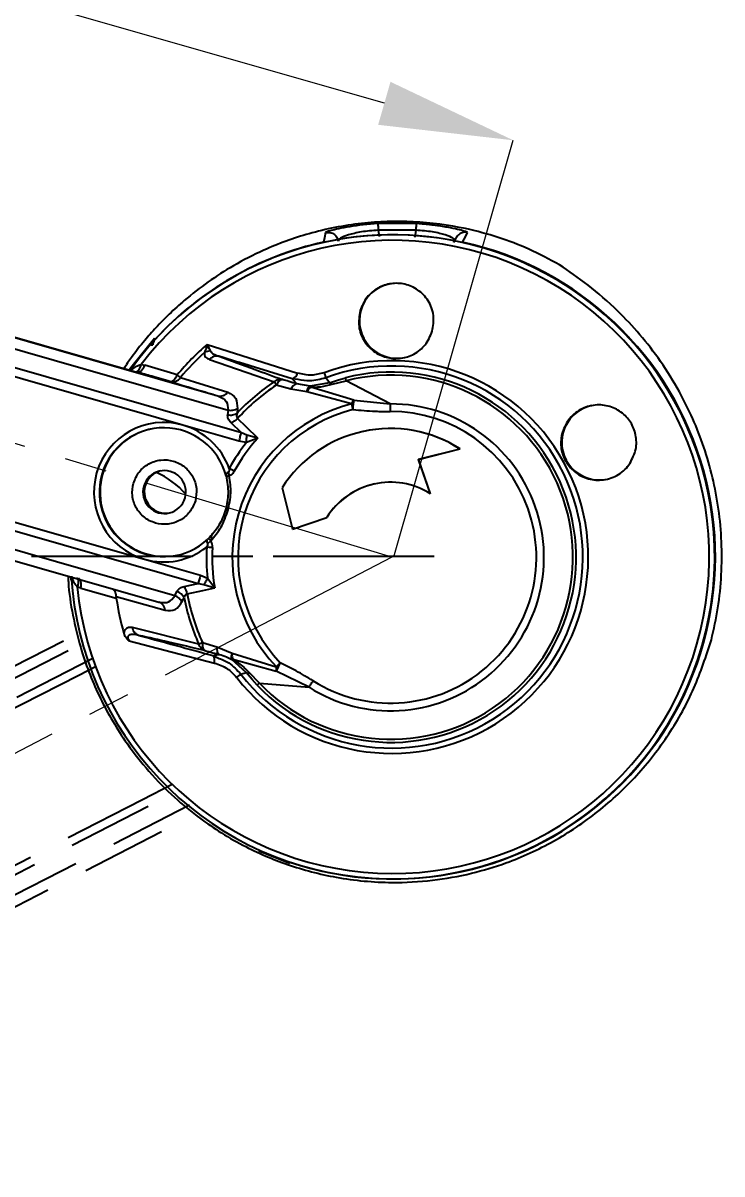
# Model space of a CAD drawing. Header units: millimetres. Extents: x 2320 to 4000, y 933 to 2121.
# Drawn here: x 3781.2 to 3833.2, y 1293.2 to 1379 of the extents above; entities that cross this region are included whole.
import ezdxf

# ---------------------------------------------------------------- set-up
doc = ezdxf.new("R2010")
doc.units = ezdxf.units.MM
for name, pattern in [('AM_ISO08W050', [18, 12, -1.5, 3, -1.5]), ('CENTER2', [28.575, 19.05, -3.175, 3.175, -3.175]), ('HIDDEN', [9.525, 6.35, -3.175])]:
    doc.linetypes.add(name, pattern=pattern)
for name, color, linetype, lineweight in [('AM_5', 3, 'Continuous', 25), ('AM_7', 4, 'AM_ISO08W050', 25), ('单点划线', 1, 'CENTER2', 13), ('标注', 3, 'Continuous', 13)]:
    doc.layers.add(name, color=color, linetype=linetype, lineweight=lineweight)
doc.styles.add('SLDTEXTSTYLE1', font='txt.shx', dxfattribs={"width": 0.7, "bigfont": 'gbcbig.shx'})
doc.dimstyles.new('SLDDIMSTYLE12$0', dxfattribs={"dimtxt": 12, "dimasz": 10, "dimexe": 0, "dimexo": 0.0625, "dimgap": 0.875, "dimtad": 1, "dimdec": 1, "dimlfac": 1.8, "dimrnd": 1e-09, "dimzin": 12, "dimdsep": 46, "dimtxsty": 'SLDTEXTSTYLE1', "dimcen": 0.09, "dimdle": 8.16, "dimclrd": 3, "dimclre": 3, "dimadec": 0, "dimazin": 3, "dimtfac": 1, "dimtdec": 1, "dimtofl": 0, "dimtmove": 0, "dimatfit": 3, "dimfxl": 0, "dimfrac": 2, "dimtolj": 1, "dimlwd": 5, "dimlwe": 5, "dimarcsym": 0})
doc.dimstyles.new('SLDDIMSTYLE12$2', dxfattribs={"dimtxt": 12, "dimasz": 10, "dimexe": 0, "dimexo": 0.0625, "dimgap": 0.875, "dimtad": 1, "dimdec": 1, "dimlfac": 1.8, "dimrnd": 1e-09, "dimzin": 12, "dimdsep": 46, "dimtxsty": 'SLDTEXTSTYLE1', "dimcen": 0.09, "dimdle": 8.16, "dimclrd": 3, "dimclre": 3, "dimadec": 0, "dimazin": 3, "dimtfac": 1, "dimtdec": 1, "dimtofl": 0, "dimtmove": 0, "dimatfit": 3, "dimfxl": 0, "dimfrac": 2, "dimtolj": 1, "dimlwd": 5, "dimlwe": 5, "dimarcsym": 0})

# ---------------------------------------------------------------- blocks, each defined once
blk = doc.blocks.new('*D75')
at = {"layer": 'Defpoints', "color": 0, "transparency": 16777216}
for p in [(3565.228, 1412.476), (3566.364, 1347.616), (3808.643, 1339.163), (3808.643, 1339.163), (3583.352, 1221.743)]:
    blk.add_point(p, dxfattribs=at)
at = {"layer": '标注', "color": 3, "linetype": 'Continuous', "lineweight": 5, "transparency": 16777216}
blk.add_arc((3808.643, 1339.163), 242.426, 165.60197, 205.16456, dxfattribs=at)
at = {"layer": '标注', "color": 3, "transparency": 16777216}
for points in [[(3572.226, 1399.891), (3575.436, 1398.996), (3576.517, 1409.076)], [(3590.719, 1236.818), (3587.732, 1235.339), (3593.663, 1227.117)]]:
    blk.add_solid(points, dxfattribs=at)
at = {"layer": '标注', "color": 0, "transparency": 16777216, "insert": (3573.135, 1316.97), "char_height": 10, "attachment_point": 5, "rotation": 275.38327, "style": 'SLDTEXTSTYLE1'}
blk.add_mtext('\\A1;60%%D', dxfattribs=at)
blk = doc.blocks.new('*D76')
at = {"layer": 'AM_5', "color": 3, "linetype": 'Continuous', "lineweight": 5, "transparency": 16777216}
blk.add_arc((3808.537, 1339.194), 192.409, 166.21652, 177.02185, dxfattribs=at)
at = {"layer": 'AM_5', "color": 3, "transparency": 16777216}
for points in [[(3620.062, 1385.475), (3623.277, 1384.597), (3624.303, 1394.683)], [(3618.055, 1349.148), (3614.722, 1349.234), (3616.129, 1339.194)]]:
    blk.add_solid(points, dxfattribs=at)
at = {"layer": 'Defpoints', "color": 0, "transparency": 16777216}
for p in [(3565.228, 1412.476), (3619.776, 1376.482), (3596.104, 1339.194), (3808.643, 1339.163), (3811.791, 1339.194)]:
    blk.add_point(p, dxfattribs=at)
at = {"layer": 'AM_5', "color": 0, "transparency": 16777216, "insert": (3611.382, 1368.24), "char_height": 12, "attachment_point": 5, "rotation": 81.61918, "style": 'SLDTEXTSTYLE1'}
blk.add_mtext('\\A1;15%%D', dxfattribs=at)
blk = doc.blocks.new('*D57')
at = {"layer": 'AM_5', "color": 3, "linetype": 'Continuous', "lineweight": 5, "transparency": 16777216}
for p, q in [((3639.86, 1389.192), (3648.345, 1418.784)), ((3808.082, 1372.984), (3657.958, 1416.028))]:
    blk.add_line(p, q, dxfattribs=at)
at = {"layer": 'AM_5', "color": 3, "lineweight": 5, "transparency": 16777216}
blk.add_line((3808.793, 1339.183), (3817.694, 1370.228), dxfattribs=at)
at = {"layer": 'AM_5', "color": 3, "transparency": 16777216}
for points in [[(3658.417, 1417.63), (3657.498, 1414.426), (3648.345, 1418.784)], [(3808.541, 1374.587), (3807.622, 1371.382), (3817.694, 1370.228)]]:
    blk.add_solid(points, dxfattribs=at)
at = {"layer": 'Defpoints', "color": 0, "transparency": 16777216}
for p in [(3648.345, 1418.784), (3639.843, 1389.132), (3808.776, 1339.123)]:
    blk.add_point(p, dxfattribs=at)
at = {"layer": 'AM_5', "color": 0, "transparency": 16777216, "insert": (3734.915, 1401.115), "char_height": 12, "attachment_point": 5, "rotation": 344.00123, "style": 'SLDTEXTSTYLE1'}
blk.add_mtext('\\A1;225', dxfattribs=at)

msp = doc.modelspace()

# ---------------------------------------------------------------- linework, layer by layer
at = {"color": 7, "linetype": 'Continuous', "lineweight": 25}
for p, q in [((3803.733, 1363.384), (3803.687, 1363.356)), ((3807.601, 1364.015), (3806.23, 1363.89)), ((3810.461, 1364.014), (3807.601, 1364.015)), ((3810.423, 1363.521), (3807.625, 1363.521)), ((3807.625, 1363.521), (3807.686, 1363.052)), ((3810.423, 1363.521), (3810.363, 1363.018)), ((3810.904, 1363.984), (3810.461, 1364.014)), ((3814.288, 1363.355), (3814.124, 1363.433)), ((3803.664, 1362.64), (3803.653, 1362.638)), ((3806.328, 1357.546), (3806.28, 1357.536)), ((3778.755, 1356.035), (3795.675, 1351.183)), ((3789.629, 1352.927), (3778.776, 1356.04)), ((3778.51, 1355.261), (3796.439, 1350.12)), ((3794.879, 1355.018), (3794.81, 1354.763)), ((3794.879, 1355.018), (3801.623, 1352.872)), ((3794.879, 1355.018), (3794.987, 1354.808)), ((3797.43, 1348.412), (3778.117, 1353.95)), ((3795.045, 1353.888), (3799.871, 1352.227)), ((3793.073, 1348.994), (3777.938, 1353.334)), ((3789.202, 1353.05), (3789.213, 1353.084)), ((3789.958, 1353.522), (3790.235, 1353.465)), ((3792.644, 1352.752), (3790.235, 1353.465)), ((3801.213, 1352.458), (3798.414, 1353.313)), ((3789.553, 1352.968), (3789.691, 1352.941)), ((3789.691, 1352.941), (3789.629, 1352.927)), ((3792.112, 1352.24), (3792.318, 1352.179)), ((3792.886, 1352.544), (3796.407, 1351.441)), ((3801.671, 1352.4), (3801.213, 1352.458)), ((3803.986, 1352.15), (3803.72, 1352.526)), ((3803.986, 1352.15), (3804.581, 1352.337)), ((3804.191, 1352.043), (3805.231, 1352.298)), ((3804.581, 1352.337), (3805.179, 1352.525)), ((3808.528, 1350.576), (3805.231, 1352.298)), ((3801.112, 1351.665), (3800.031, 1351.98)), ((3802.317, 1351.469), (3801.112, 1351.665)), ((3802.544, 1351.888), (3801.557, 1352.068)), ((3805.636, 1350.572), (3802.317, 1351.469)), ((3803.986, 1352.15), (3802.544, 1351.888)), ((3805.821, 1350.863), (3802.608, 1351.837)), ((3795.675, 1351.183), (3795.766, 1351.121)), ((3795.675, 1351.183), (3795.868, 1351.16)), ((3795.856, 1351.162), (3795.843, 1351.122)), ((3805.821, 1350.863), (3808.528, 1350.576)), ((3796.439, 1350.12), (3796.404, 1349.764)), ((3797.132, 1350.233), (3797.106, 1349.886)), ((3797.25, 1347.796), (3793.073, 1348.994)), ((3797.43, 1348.412), (3796.656, 1349.172)), ((3797.831, 1348.248), (3797.43, 1348.412)), ((3798.649, 1348.033), (3797.813, 1347.703)), ((3798.649, 1348.033), (3797.831, 1348.248)), ((3806.526, 1348.527), (3806.518, 1348.525)), ((3821.413, 1348.482), (3821.35, 1348.468)), ((3797.813, 1347.703), (3797.25, 1347.796)), ((3810.632, 1346.445), (3813.726, 1347.217)), ((3810.64, 1346.447), (3813.734, 1347.218)), ((3813.734, 1347.218), (3813.726, 1347.217)), ((3810.64, 1346.447), (3810.632, 1346.445)), ((3811.514, 1343.883), (3810.632, 1346.445)), ((3811.522, 1343.884), (3810.64, 1346.447)), ((3787.03, 1345.319), (3787.078, 1345.33)), ((3796.453, 1345.49), (3796.529, 1345.204)), ((3790.153, 1344.447), (3790.257, 1344.47)), ((3796.285, 1345.236), (3796.31, 1345.18)), ((3800.461, 1344.328), (3801.232, 1341.235)), ((3811.522, 1343.884), (3811.514, 1343.883)), ((3775.071, 1343.337), (3790.207, 1338.997)), ((3774.898, 1342.723), (3794.211, 1337.184)), ((3801.232, 1341.235), (3803.794, 1342.117)), ((3801.24, 1341.236), (3803.802, 1342.119)), ((3803.802, 1342.119), (3803.794, 1342.117)), ((3792.47, 1336.278), (3774.541, 1341.419)), ((3801.24, 1341.236), (3801.232, 1341.235)), ((3774.345, 1340.655), (3791.275, 1335.8)), ((3795.145, 1340.38), (3794.93, 1340.177)), ((3790.207, 1338.997), (3794.384, 1337.799)), ((3784.691, 1337.741), (3784.71, 1337.45)), ((3794.384, 1337.799), (3794.91, 1337.58)), ((3794.91, 1337.58), (3795.444, 1336.856)), ((3785.466, 1336.834), (3785.202, 1336.934)), ((3785.466, 1336.834), (3788.109, 1336.087)), ((3794.211, 1337.184), (3794.637, 1337.11)), ((3794.637, 1337.11), (3795.444, 1336.856)), ((3788.097, 1336.224), (3791.751, 1335.199)), ((3792.47, 1336.278), (3792.628, 1336.594)), ((3792.997, 1335.813), (3793.158, 1336.117)), ((3791.265, 1335.803), (3791.383, 1335.805)), ((3791.449, 1335.761), (3791.436, 1335.722)), ((3794.262, 1332.666), (3789.313, 1333.899)), ((3789.065, 1332.917), (3795.426, 1331.26)), ((3794.528, 1332.788), (3795.611, 1332.477)), ((3795.611, 1332.477), (3796.735, 1332.001)), ((3831.781, 1332.562), (3831.77, 1332.559)), ((3795.357, 1331.77), (3795.296, 1331.822)), ((3795.296, 1331.822), (3795.669, 1331.649)), ((3796.735, 1332.001), (3800.021, 1330.99)), ((3786.562, 1330.983), (3785.311, 1330.341)), ((3797.793, 1330.55), (3796.707, 1331.53)), ((3796.788, 1331.538), (3800.025, 1330.648)), ((3797.386, 1330.432), (3797.793, 1330.55)), ((3798.229, 1330.043), (3797.793, 1330.55)), ((3798.77, 1329.761), (3798.022, 1330.529)), ((3798.607, 1329.602), (3798.229, 1330.043)), ((3802.472, 1329.456), (3800.025, 1330.648)), ((3798.77, 1329.761), (3802.472, 1329.456)), ((3790.062, 1321.089), (3792.273, 1322.225)), ((3798.74, 1317.25), (3801.038, 1316.338)), ((3801.045, 1316.429), (3801.043, 1316.425)), ((3813.749, 1315.712), (3813.76, 1315.714))]:
    msp.add_line(p, q, dxfattribs=at)
at = {"color": 7, "linetype": 'HIDDEN', "lineweight": 25}
for p, q in [((3770.052, 1325.677), (3785.711, 1333.718)), ((3770.403, 1324.946), (3785.938, 1332.922)), ((3786.346, 1331.593), (3771.014, 1323.721)), ((3785.311, 1330.341), (3771.305, 1323.149)), ((3776.35, 1313.331), (3792.767, 1321.76)), ((3776.055, 1313.897), (3790.062, 1321.089)), ((3793.573, 1320.655), (3776.981, 1312.136)), ((3777.361, 1311.444), (3793.028, 1319.489))]:
    msp.add_line(p, q, dxfattribs=at)
at = {"color": 7, "linetype": 'Continuous', "lineweight": 25, "flags": 128}
for points in [[(3803.687, 1363.356), (3803.612, 1362.953), (3803.553, 1362.637)], [(3813.91, 1362.637), (3814.121, 1363.039), (3814.288, 1363.355)], [(3803.736, 1362.656), (3803.713, 1362.656), (3803.553, 1362.637)], [(3813.423, 1362.974), (3813.252, 1362.649), (3813.238, 1362.622)], [(3790.96, 1355.462), (3789.278, 1353.403), (3789.018, 1353.039)], [(3791.014, 1355.4), (3790.984, 1355.435), (3790.96, 1355.462)], [(3792.112, 1352.24), (3792.177, 1352.234), (3792.246, 1352.251), (3792.319, 1352.289), (3792.391, 1352.348), (3792.462, 1352.427), (3792.529, 1352.522), (3792.59, 1352.632), (3792.644, 1352.752)], [(3798.649, 1348.033), (3797.81, 1348.854), (3797.15, 1349.501)], [(3793.154, 1336.956), (3793.746, 1337.084), (3794.211, 1337.184)], [(3793.399, 1336.417), (3794.545, 1336.663), (3795.444, 1336.856)], [(3801.043, 1316.425), (3801.04, 1316.376), (3801.038, 1316.338)]]:
    msp.add_lwpolyline(points, dxfattribs=at)
at = {"color": 7, "linetype": 'Continuous', "lineweight": 25}
for centre, radius, start, end in [((3808.695, 1339.174), 23.599, 185.44631, 142.55572), ((3808.701, 1339.175), 23.999, 343.99795, 144.37216), ((3808.731, 1339.184), 24.018, 102.44988, 137.53256), ((3808.731, 1339.182), 24.02, 251.33315, 77.54961), ((3808.711, 1339.177), 24, 343.99967, 102.14019), ((3809.019, 1356.775), 2.8, 102.14289, 164.00219), ((3809.019, 1356.775), 2.8, 163.99967, 282.14019), ((3808.679, 1339.171), 21.013, 131.05303, 139.73783), ((3795.197, 1353.61), 1.216, 99.92431, 108.57758), ((3808.676, 1339.171), 20.692, 132.57575, 139.73778), ((3795.117, 1353.639), 0.886, 89.51081, 119.80629), ((3808.643, 1339.163), 14.638, 217.80792, 110.19454), ((3808.636, 1339.161), 14.24, 217.80792, 110.19454), ((3792.284, 1352.939), 0.72, 256.13749, 326.65871), ((3773.782, 1330.63), 29.071, 48.9186, 49.54784), ((3808.572, 1339.148), 15.709, 123.62673, 136.87996), ((3808.574, 1339.148), 13.801, 223.76375, 104.2387), ((3808.569, 1339.147), 13.569, 223.76387, 104.23864), ((3819.679, 1364.928), 23.531, 212.6677, 213.38343), ((3801.074, 1353.005), 0.564, 284.25693, 346.38415), ((3808.569, 1339.148), 15.414, 123.6355, 137.80261), ((3801.651, 1351.518), 0.558, 99.68998, 164.75306), ((3803.086, 1351.16), 0.829, 125.1911, 158.08506), ((3808.547, 1339.142), 11.795, 104.28896, 223.71352), ((3808.547, 1339.142), 11.434, 237.90451, 90.09862), ((3806.621, 1350.15), 1.072, 138.28952, 156.79982), ((3871.776, 1366.988), 68.147, 193.93929, 194.29763), ((3808.546, 1339.141), 11.369, 104.28897, 223.71351), ((3808.545, 1339.141), 10.868, 237.90204, 90.10104), ((3824.105, 1347.71), 2.8, 102.14289, 164.00219), ((3791.64, 1343.995), 5.2, 74.0024, 254.00006), ((3791.644, 1343.996), 4.8, 14.63064, 164.00143), ((3791.639, 1343.995), 5.2, 19.98893, 73.99815), ((3808.537, 1339.14), 9.599, 57.28113, 147.28505), ((3808.545, 1339.142), 9.599, 57.2812, 102.14227), ((3791.691, 1344.007), 4.8, 102.1429, 164.00218), ((3808.556, 1339.144), 13.31, 138.10256, 151.14854), ((3824.105, 1347.71), 2.8, 163.99967, 282.14019), ((3808.558, 1339.145), 13.736, 141.46177, 151.14852), ((3791.644, 1343.996), 4.8, 163.9984, 313.36529), ((3791.692, 1344.006), 4.8, 163.99975, 282.14011), ((3791.691, 1344.006), 1.6, 343.99745, 164.00009), ((3791.795, 1344.029), 1.6, 104.03604, 164.00205), ((3788.519, 1339.725), 6.297, 40.83204, 65.81779), ((3746.706, 1255.322), 103.264, 60.91799, 61.15396), ((3791.691, 1344.006), 1.6, 163.99745, 344.00009), ((3791.795, 1344.029), 1.6, 163.99943, 280.24751), ((3808.537, 1339.14), 5.6, 57.88144, 147.88541), ((3808.545, 1339.142), 5.6, 102.14271, 147.88527), ((3791.64, 1343.995), 5.199, 253.99862, 308.0114), ((3808.558, 1339.144), 13.737, 176.85372, 186.53999), ((3808.557, 1339.144), 13.311, 176.85373, 189.89901), ((3808.701, 1339.174), 23.999, 183.43897, 344.001), ((3792.194, 1336.195), 1.225, 10.4509, 38.42547), ((3808.68, 1339.17), 20.801, 188.52543, 195.91771), ((3792.32, 1335.717), 0.929, 25.50508, 70.60837), ((3808.574, 1339.148), 15.711, 191.12072, 204.365), ((3808.571, 1339.147), 15.416, 190.19887, 204.3629), ((3836.364, 1240.648), 101.193, 114.42078, 114.58603), ((3808.712, 1339.176), 23.999, 282.14308, 344.002), ((3801.055, 1330.83), 1.046, 171.18744, 190.00395), ((3889.544, 1237.954), 129.113, 133.70869, 133.89737), ((3837.725, 1313.068), 41.598, 154.02865, 154.99957)]:
    msp.add_arc(centre, radius, start, end, dxfattribs=at)
for points, knots in [([(3821.138, 1360.939), (3820.387, 1361.345), (3818.943, 1362.124), (3816.586, 1363.02), (3813.738, 1363.799), (3810.288, 1364.257), (3806.289, 1364.127), (3803.12, 1363.496), (3800.738, 1362.726), (3798.833, 1361.951), (3796.878, 1360.946), (3794.912, 1359.682), (3793.342, 1358.46), (3792.062, 1357.298), (3791.086, 1356.302), (3790.145, 1355.228), (3789.34, 1354.216), (3788.854, 1353.488), (3788.665, 1353.204)], [0, 0, 0, 0, 0.071614, 0.137643, 0.2038, 0.304372, 0.402157, 0.504692, 0.552104, 0.600982, 0.671215, 0.734097, 0.799434, 0.84332, 0.885298, 0.922253, 0.969711, 1, 1, 1, 1]), ([(3803.687, 1363.356), (3803.808, 1363.366), (3804.049, 1363.387), (3804.356, 1363.226), (3804.566, 1362.993), (3804.619, 1362.811), (3804.646, 1362.72)], [0, 0, 0, 0, 0.279995, 0.558141, 0.780004, 1, 1, 1, 1]), ([(3806.23, 1363.89), (3805.901, 1363.844), (3805.236, 1363.75), (3804.495, 1363.596), (3803.952, 1363.461), (3803.807, 1363.41), (3803.733, 1363.384)], [0, 0, 0, 0, 0.246705, 0.499768, 0.746875, 1, 1, 1, 1]), ([(3807.625, 1363.521), (3807.409, 1363.509), (3806.978, 1363.484), (3806.369, 1363.401), (3805.831, 1363.294), (3805.238, 1363.13), (3804.732, 1362.913), (3804.675, 1362.785), (3804.646, 1362.72)], [0, 0, 0, 0, 0.121685, 0.243639, 0.366587, 0.490871, 0.742797, 1, 1, 1, 1]), ([(3807.601, 1364.015), (3807.601, 1364.006), (3807.601, 1363.989), (3807.606, 1363.882), (3807.614, 1363.725), (3807.621, 1363.588), (3807.625, 1363.521)], [0, 0, 0, 0, 0.244843, 0.500126, 0.755342, 1, 1, 1, 1]), ([(3810.461, 1364.014), (3810.46, 1364.006), (3810.457, 1363.989), (3810.448, 1363.882), (3810.437, 1363.726), (3810.428, 1363.589), (3810.423, 1363.521)], [0, 0, 0, 0, 0.250675, 0.498046, 0.75107, 1, 1, 1, 1]), ([(3813.33, 1362.72), (3813.31, 1362.785), (3813.27, 1362.913), (3812.787, 1363.129), (3812.207, 1363.293), (3811.676, 1363.401), (3811.071, 1363.485), (3810.639, 1363.509), (3810.423, 1363.521)], [0, 0, 0, 0, 0.2566918, 0.5084306, 0.6328147, 0.7558991, 0.878044, 1, 1, 1, 1]), ([(3814.124, 1363.433), (3813.999, 1363.471), (3813.754, 1363.545), (3813.028, 1363.705), (3812.08, 1363.87), (3811.294, 1363.946), (3810.904, 1363.984)], [0, 0, 0, 0, 0.249103, 0.4902, 0.747282, 1, 1, 1, 1]), ([(3814.288, 1363.355), (3814.235, 1363.364), (3814.13, 1363.381), (3813.968, 1363.366), (3813.813, 1363.32), (3813.67, 1363.245), (3813.548, 1363.143), (3813.465, 1363.05), (3813.433, 1362.987), (3813.426, 1362.972)], [0, 0, 0, 0, 0.157001, 0.317201, 0.477389, 0.634354, 0.791344, 0.95154, 1, 1, 1, 1]), ([(3832.453, 1332.997), (3832.631, 1333.785), (3832.986, 1335.362), (3833.232, 1337.825), (3833.25, 1340.3), (3833.025, 1342.744), (3832.574, 1345.114), (3831.918, 1347.376), (3831.081, 1349.513), (3830.002, 1351.679), (3828.672, 1353.804), (3827.115, 1355.807), (3825.278, 1357.757), (3823.195, 1359.556), (3821.834, 1360.471), (3821.138, 1360.939)], [0, 0, 0, 0, 0.062795, 0.125598, 0.188079, 0.250577, 0.312656, 0.374699, 0.437276, 0.500939, 0.582011, 0.664997, 0.750798, 0.872476, 1, 1, 1, 1]), ([(3811.655, 1355.991), (3811.72, 1356.384), (3811.847, 1357.153), (3811.488, 1358.103), (3811.016, 1358.713), (3810.596, 1359.075), (3810.125, 1359.341), (3809.624, 1359.509), (3809.106, 1359.58), (3808.587, 1359.555), (3808.078, 1359.434), (3807.427, 1359.143), (3806.696, 1358.536), (3806.423, 1357.88), (3806.28, 1357.536)], [0, 0, 0, 0, 0.14541, 0.284368, 0.350018, 0.411321, 0.470123, 0.526984, 0.581626, 0.63657, 0.692262, 0.749136, 0.868448, 1, 1, 1, 1]), ([(3806.28, 1357.536), (3806.217, 1357.14), (3806.09, 1356.346), (3806.52, 1355.236), (3807.192, 1354.526), (3807.845, 1354.17), (3808.339, 1354.012), (3808.842, 1353.947), (3809.341, 1353.972), (3809.832, 1354.086), (3810.479, 1354.366), (3811.224, 1354.966), (3811.505, 1355.635), (3811.655, 1355.991)], [0, 0, 0, 0, 0.142632, 0.285482, 0.416144, 0.474738, 0.529504, 0.581677, 0.633855, 0.685856, 0.741015, 0.862575, 1, 1, 1, 1]), ([(3790.96, 1355.462), (3790.921, 1355.414), (3790.845, 1355.322), (3790.775, 1355.157), (3790.746, 1355.015), (3790.753, 1354.93), (3790.755, 1354.903)], [0, 0, 0, 0, 0.300141, 0.584582, 0.869012, 1, 1, 1, 1]), ([(3791.014, 1355.4), (3790.977, 1355.354), (3790.903, 1355.261), (3790.838, 1355.114), (3790.823, 1355.016), (3790.818, 1354.977)], [0, 0, 0, 0, 0.37231, 0.754124, 1, 1, 1, 1]), ([(3794.81, 1354.763), (3794.786, 1354.689), (3794.745, 1354.563), (3794.697, 1354.453), (3794.676, 1354.408)], [0, 0, 0, 0, 0.583032, 1, 1, 1, 1]), ([(3795.124, 1354.525), (3795.103, 1354.571), (3795.063, 1354.658), (3795.011, 1354.76), (3794.987, 1354.808)], [0, 0, 0, 0, 0.53648, 1, 1, 1, 1]), ([(3794.676, 1354.408), (3794.675, 1354.344), (3794.672, 1354.206), (3794.784, 1354.014), (3794.942, 1353.938), (3795.045, 1353.888)], [0, 0, 0, 0, 0.232005, 0.497982, 1, 1, 1, 1]), ([(3795.758, 1354.128), (3795.697, 1354.139), (3795.572, 1354.16), (3795.377, 1354.121), (3795.193, 1354.033), (3795.094, 1353.936), (3795.045, 1353.888)], [0, 0, 0, 0, 0.245495, 0.5, 0.754505, 1, 1, 1, 1]), ([(3795.124, 1354.525), (3795.151, 1354.485), (3795.212, 1354.392), (3795.424, 1354.254), (3795.624, 1354.179), (3795.758, 1354.128)], [0, 0, 0, 0, 0.20311, 0.46478, 1, 1, 1, 1]), ([(3795.758, 1354.128), (3796.649, 1353.799), (3798.181, 1353.234), (3799.812, 1352.642), (3800.494, 1352.395)], [0, 0, 0, 0, 0.582075, 1, 1, 1, 1]), ([(3798.414, 1353.313), (3798.354, 1353.331), (3797.456, 1353.605), (3796.578, 1353.876), (3795.758, 1354.128)], [0, 0, 0, 0, 0.066202, 1, 1, 1, 1]), ([(3789.213, 1353.084), (3789.337, 1353.192), (3789.555, 1353.383), (3789.837, 1353.48), (3789.958, 1353.522)], [0, 0, 0, 0, 0.568421, 1, 1, 1, 1]), ([(3789.553, 1352.968), (3789.592, 1352.972), (3789.671, 1352.981), (3789.789, 1353.1), (3789.893, 1353.284), (3789.936, 1353.444), (3789.958, 1353.522)], [0, 0, 0, 0, 0.243227, 0.500002, 0.756776, 1, 1, 1, 1]), ([(3789.691, 1352.941), (3789.735, 1352.938), (3789.826, 1352.931), (3789.979, 1353.039), (3790.126, 1353.221), (3790.199, 1353.386), (3790.235, 1353.465)], [0, 0, 0, 0, 0.242333, 0.499939, 0.757578, 1, 1, 1, 1]), ([(3792.112, 1352.24), (3791.656, 1352.372), (3790.848, 1352.606), (3790.042, 1352.839), (3789.691, 1352.941)], [0, 0, 0, 0, 0.564291, 1, 1, 1, 1]), ([(3792.318, 1352.179), (3792.925, 1351.999), (3794.03, 1351.671), (3795.164, 1351.334), (3795.675, 1351.183)], [0, 0, 0, 0, 0.549506, 1, 1, 1, 1]), ([(3800.494, 1352.395), (3800.457, 1352.396), (3800.407, 1352.397), (3800.326, 1352.357), (3800.245, 1352.297), (3800.137, 1352.175), (3800.066, 1352.046), (3800.031, 1351.981)], [0, 0, 0, 0, 0.249845, 0.34197, 0.500327, 0.750165, 1, 1, 1, 1]), ([(3801.557, 1352.068), (3801.36, 1352.129), (3801.005, 1352.238), (3800.652, 1352.347), (3800.494, 1352.395)], [0, 0, 0, 0, 0.553091, 1, 1, 1, 1]), ([(3801.557, 1352.068), (3801.492, 1352.142), (3801.377, 1352.272), (3801.263, 1352.402), (3801.213, 1352.458)], [0, 0, 0, 0, 0.561755, 1, 1, 1, 1]), ([(3803.589, 1352.901), (3803.276, 1352.818), (3802.602, 1352.639), (3801.964, 1352.791), (3801.623, 1352.872)], [0, 0, 0, 0, 0.464448, 1, 1, 1, 1]), ([(3803.72, 1352.526), (3803.322, 1352.41), (3802.631, 1352.21), (3801.956, 1352.343), (3801.671, 1352.4)], [0, 0, 0, 0, 0.577506, 1, 1, 1, 1]), ([(3795.868, 1351.16), (3795.936, 1351.168), (3796.071, 1351.186), (3796.26, 1351.286), (3796.359, 1351.39), (3796.407, 1351.441)], [0, 0, 0, 0, 0.339566, 0.677179, 1, 1, 1, 1]), ([(3796.407, 1351.441), (3796.647, 1351.323), (3797.092, 1351.105), (3797.119, 1350.508), (3797.132, 1350.233)], [0, 0, 0, 0, 0.539506, 1, 1, 1, 1]), ([(3802.317, 1351.469), (3802.331, 1351.527), (3802.36, 1351.644), (3802.417, 1351.775), (3802.473, 1351.854), (3802.516, 1351.882), (3802.537, 1351.887), (3802.543, 1351.888), (3802.544, 1351.888)], [0, 0, 0, 0, 0.249882, 0.499769, 0.74966, 0.925548, 0.990893, 1, 1, 1, 1]), ([(3802.608, 1351.837), (3802.608, 1351.837), (3802.608, 1351.837), (3802.608, 1351.837), (3802.608, 1351.837), (3802.598, 1351.851), (3802.578, 1351.875), (3802.556, 1351.884), (3802.544, 1351.888)], [0, 0, 0, 0, 0.000033, 0.000106, 0.000368, 0.001362, 0.482016, 1, 1, 1, 1]), ([(3802.608, 1351.837), (3802.7, 1351.834), (3802.952, 1351.826), (3803.487, 1351.858), (3803.915, 1351.97), (3804.191, 1352.043)], [0, 0, 0, 0, 0.168568, 0.464004, 1, 1, 1, 1]), ([(3803.986, 1352.15), (3804.017, 1352.148), (3804.077, 1352.145), (3804.153, 1352.077), (3804.191, 1352.043)], [0, 0, 0, 0, 0.502158, 1, 1, 1, 1]), ([(3795.766, 1351.121), (3795.973, 1351.029), (3796.383, 1350.846), (3796.42, 1350.36), (3796.439, 1350.12)], [0, 0, 0, 0, 0.504897, 1, 1, 1, 1]), ([(3805.74, 1350.159), (3805.748, 1350.219), (3805.765, 1350.344), (3805.776, 1350.534), (3805.809, 1350.724), (3805.817, 1350.814), (3805.821, 1350.863)], [0, 0, 0, 0, 0.210087, 0.435471, 0.695444, 1, 1, 1, 1]), ([(3826.755, 1346.929), (3826.796, 1347.106), (3826.876, 1347.453), (3826.867, 1347.996), (3826.764, 1348.515), (3826.567, 1348.999), (3826.287, 1349.435), (3825.805, 1349.947), (3825.008, 1350.412), (3823.896, 1350.571), (3822.782, 1350.278), (3821.827, 1349.57), (3821.507, 1348.83), (3821.35, 1348.468)], [0, 0, 0, 0, 0.060853, 0.119333, 0.175829, 0.230775, 0.28479, 0.339989, 0.455018, 0.579343, 0.716565, 0.861272, 1, 1, 1, 1]), ([(3796.404, 1349.764), (3796.465, 1349.755), (3796.59, 1349.735), (3796.779, 1349.752), (3796.957, 1349.799), (3797.057, 1349.857), (3797.106, 1349.886)], [0, 0, 0, 0, 0.246503, 0.500005, 0.753505, 1, 1, 1, 1]), ([(3796.656, 1349.172), (3796.578, 1349.264), (3796.414, 1349.46), (3796.407, 1349.659), (3796.404, 1349.764)], [0, 0, 0, 0, 0.471381, 1, 1, 1, 1]), ([(3796.439, 1350.12), (3796.498, 1350.11), (3796.619, 1350.091), (3796.804, 1350.105), (3796.982, 1350.149), (3797.082, 1350.205), (3797.132, 1350.233)], [0, 0, 0, 0, 0.242489, 0.494409, 0.74924, 1, 1, 1, 1]), ([(3797.106, 1349.886), (3797.086, 1349.812), (3797.057, 1349.708), (3797.092, 1349.575), (3797.131, 1349.525), (3797.15, 1349.501)], [0, 0, 0, 0, 0.557877, 0.788978, 1, 1, 1, 1]), ([(3805.74, 1350.159), (3806.292, 1350.108), (3807.219, 1350.023), (3808.15, 1350.014), (3808.526, 1350.01)], [0, 0, 0, 0, 0.596197, 1, 1, 1, 1]), ([(3797.15, 1349.501), (3797.112, 1349.464), (3797.036, 1349.388), (3796.91, 1349.295), (3796.781, 1349.218), (3796.697, 1349.187), (3796.656, 1349.172)], [0, 0, 0, 0, 0.247453, 0.499968, 0.752499, 1, 1, 1, 1]), ([(3797.813, 1347.703), (3797.815, 1347.753), (3797.817, 1347.854), (3797.822, 1347.999), (3797.827, 1348.134), (3797.829, 1348.21), (3797.831, 1348.248)], [0, 0, 0, 0, 0.250968, 0.504254, 0.755357, 1, 1, 1, 1]), ([(3821.35, 1348.468), (3821.308, 1348.286), (3821.228, 1347.94), (3821.238, 1347.4), (3821.338, 1346.89), (3821.528, 1346.417), (3821.797, 1345.989), (3822.262, 1345.481), (3823.048, 1345.003), (3824.161, 1344.82), (3825.297, 1345.103), (3826.275, 1345.818), (3826.599, 1346.569), (3826.755, 1346.929)], [0, 0, 0, 0, 0.0639786, 0.1218211, 0.1774323, 0.2306963, 0.2827302, 0.3360924, 0.449634, 0.5803058, 0.7241629, 0.8675599, 1, 1, 1, 1]), ([(3796.453, 1345.49), (3796.424, 1345.474), (3796.364, 1345.442), (3796.303, 1345.369), (3796.272, 1345.293), (3796.283, 1345.235), (3796.288, 1345.209)], [0, 0, 0, 0, 0.2175, 0.445634, 0.745318, 1, 1, 1, 1]), ([(3796.526, 1345.773), (3796.524, 1345.713), (3796.521, 1345.628), (3796.494, 1345.538), (3796.472, 1345.503), (3796.459, 1345.494), (3796.453, 1345.49)], [0, 0, 0, 0, 0.587357, 0.834698, 0.924951, 1, 1, 1, 1]), ([(3796.898, 1345.567), (3796.851, 1345.491), (3796.778, 1345.375), (3796.645, 1345.255), (3796.566, 1345.22), (3796.529, 1345.204)], [0, 0, 0, 0, 0.491851, 0.753513, 1, 1, 1, 1]), ([(3796.288, 1345.209), (3796.369, 1344.78), (3796.524, 1343.965), (3796.339, 1343.088), (3796.251, 1342.672)], [0, 0, 0, 0, 0.52489, 1, 1, 1, 1]), ([(3796.529, 1345.204), (3796.497, 1345.196), (3796.433, 1345.18), (3796.355, 1345.174), (3796.303, 1345.177), (3796.292, 1345.199), (3796.288, 1345.209)], [0, 0, 0, 0, 0.217541, 0.446787, 0.743209, 1, 1, 1, 1]), ([(3796.428, 1342.619), (3796.522, 1343.059), (3796.713, 1343.94), (3796.59, 1344.781), (3796.529, 1345.204)], [0, 0, 0, 0, 0.498464, 1, 1, 1, 1]), ([(3796.251, 1342.672), (3796.105, 1342.272), (3795.798, 1341.432), (3795.235, 1340.825), (3794.94, 1340.507)], [0, 0, 0, 0, 0.47527, 1, 1, 1, 1]), ([(3795.145, 1340.38), (3795.423, 1340.706), (3795.972, 1341.352), (3796.277, 1342.2), (3796.428, 1342.619)], [0, 0, 0, 0, 0.504511, 1, 1, 1, 1]), ([(3796.428, 1342.619), (3796.402, 1342.627), (3796.349, 1342.642), (3796.293, 1342.659), (3796.257, 1342.67), (3796.253, 1342.671), (3796.251, 1342.672)], [0, 0, 0, 0, 0.249263, 0.504427, 0.75727, 1, 1, 1, 1]), ([(3794.842, 1339.898), (3794.871, 1339.949), (3794.913, 1340.023), (3794.939, 1340.113), (3794.94, 1340.156), (3794.933, 1340.17), (3794.93, 1340.177)], [0, 0, 0, 0, 0.578898, 0.832506, 0.924254, 1, 1, 1, 1]), ([(3794.93, 1340.177), (3794.914, 1340.204), (3794.882, 1340.261), (3794.867, 1340.347), (3794.88, 1340.436), (3794.918, 1340.481), (3794.94, 1340.507)], [0, 0, 0, 0, 0.205184, 0.419761, 0.680021, 1, 1, 1, 1]), ([(3795.145, 1340.38), (3795.122, 1340.404), (3795.073, 1340.455), (3795.014, 1340.499), (3794.966, 1340.52), (3794.949, 1340.511), (3794.94, 1340.507)], [0, 0, 0, 0, 0.228366, 0.478122, 0.715062, 1, 1, 1, 1]), ([(3795.266, 1339.875), (3795.266, 1339.962), (3795.266, 1340.099), (3795.218, 1340.272), (3795.169, 1340.345), (3795.145, 1340.38)], [0, 0, 0, 0, 0.48361, 0.750827, 1, 1, 1, 1]), ([(3795.203, 1340.453), (3795.2, 1340.503), (3795.19, 1340.664), (3795.24, 1340.818), (3795.274, 1340.925)], [0, 0, 0, 0, 0.31053, 1, 1, 1, 1]), ([(3784.519, 1337.738), (3784.523, 1337.59), (3784.55, 1336.627), (3784.84, 1334.839), (3785.506, 1331.994), (3786.724, 1328.814), (3788.442, 1325.821), (3790.31, 1323.384), (3792.116, 1321.494), (3793.955, 1319.943), (3795.753, 1318.69), (3797.47, 1317.694), (3799.19, 1316.876), (3801.485, 1315.986), (3804.614, 1315.165), (3808.269, 1314.822), (3811.657, 1315.007), (3814.506, 1315.518), (3817.554, 1316.439), (3820.771, 1317.908), (3824.061, 1320.11), (3826.961, 1322.818), (3829.367, 1325.934), (3831.276, 1329.356), (3832.061, 1331.784), (3832.453, 1332.997)], [0, 0, 0, 0, 0.0069046, 0.0451883, 0.0828349, 0.1397483, 0.1965027, 0.2340919, 0.2735044, 0.309768, 0.3380985, 0.3681057, 0.3953829, 0.4201908, 0.4742484, 0.534276, 0.5776485, 0.6202123, 0.6587127, 0.7146825, 0.7720212, 0.8288848, 0.8855884, 0.9428858, 1, 1, 1, 1]), ([(3785.202, 1336.934), (3785.117, 1337.04), (3784.932, 1337.274), (3784.848, 1337.552), (3784.803, 1337.704)], [0, 0, 0, 0, 0.454471, 1, 1, 1, 1]), ([(3785.15, 1337.612), (3785.181, 1337.589), (3785.244, 1337.542), (3785.282, 1337.381), (3785.273, 1337.172), (3785.225, 1337.012), (3785.202, 1336.934)], [0, 0, 0, 0, 0.240723, 0.496556, 0.754252, 1, 1, 1, 1]), ([(3794.91, 1337.58), (3794.885, 1337.537), (3794.835, 1337.451), (3794.762, 1337.326), (3794.694, 1337.209), (3794.656, 1337.143), (3794.637, 1337.11)], [0, 0, 0, 0, 0.247793, 0.5, 0.752208, 1, 1, 1, 1]), ([(3785.466, 1336.834), (3785.478, 1336.921), (3785.503, 1337.098), (3785.475, 1337.329), (3785.401, 1337.5), (3785.321, 1337.541), (3785.282, 1337.561)], [0, 0, 0, 0, 0.242424, 0.500064, 0.757669, 1, 1, 1, 1]), ([(3788.097, 1336.224), (3788.092, 1336.296), (3788.079, 1336.451), (3787.996, 1336.648), (3787.904, 1336.737), (3787.859, 1336.78)], [0, 0, 0, 0, 0.31238, 0.667721, 1, 1, 1, 1]), ([(3792.628, 1336.594), (3792.694, 1336.688), (3792.806, 1336.851), (3793.051, 1336.925), (3793.154, 1336.956)], [0, 0, 0, 0, 0.582254, 1, 1, 1, 1]), ([(3788.097, 1336.224), (3788.098, 1336.199), (3788.1, 1336.154), (3788.106, 1336.107), (3788.109, 1336.087)], [0, 0, 0, 0, 0.548534, 1, 1, 1, 1]), ([(3791.383, 1335.805), (3791.603, 1335.771), (3792.042, 1335.703), (3792.327, 1336.087), (3792.47, 1336.278)], [0, 0, 0, 0, 0.501046, 1, 1, 1, 1]), ([(3792.997, 1335.813), (3792.97, 1335.863), (3792.915, 1335.965), (3792.788, 1336.097), (3792.638, 1336.207), (3792.525, 1336.254), (3792.47, 1336.278)], [0, 0, 0, 0, 0.250761, 0.505592, 0.757512, 1, 1, 1, 1]), ([(3793.399, 1336.417), (3793.366, 1336.405), (3793.298, 1336.38), (3793.205, 1336.28), (3793.177, 1336.182), (3793.158, 1336.117)], [0, 0, 0, 0, 0.241397, 0.501809, 1, 1, 1, 1]), ([(3791.442, 1335.721), (3791.442, 1335.721), (3791.393, 1335.766), (3791.329, 1335.785), (3791.265, 1335.803)], [0, 0, 0, 0, 0.006595, 1, 1, 1, 1]), ([(3791.75, 1335.199), (3791.736, 1335.268), (3791.707, 1335.409), (3791.6, 1335.593), (3791.495, 1335.678), (3791.442, 1335.721)], [0, 0, 0, 0, 0.323526, 0.661877, 1, 1, 1, 1]), ([(3791.751, 1335.199), (3792.015, 1335.167), (3792.505, 1335.107), (3792.842, 1335.59), (3792.997, 1335.813)], [0, 0, 0, 0, 0.539075, 1, 1, 1, 1]), ([(3789.313, 1333.899), (3789.211, 1333.914), (3789.03, 1333.94), (3788.834, 1333.835), (3788.718, 1333.674), (3788.69, 1333.532), (3788.677, 1333.466)], [0, 0, 0, 0, 0.37521, 0.666986, 0.844772, 1, 1, 1, 1]), ([(3789.065, 1332.917), (3788.972, 1332.997), (3788.8, 1333.145), (3788.715, 1333.365), (3788.677, 1333.466)], [0, 0, 0, 0, 0.541683, 1, 1, 1, 1]), ([(3789.792, 1333.32), (3789.661, 1333.349), (3789.438, 1333.397), (3789.195, 1333.39), (3789.067, 1333.344), (3789.007, 1333.3), (3788.969, 1333.242), (3788.959, 1333.165), (3788.976, 1333.082), (3789.013, 1332.998), (3789.046, 1332.946), (3789.065, 1332.917)], [0, 0, 0, 0, 0.339255, 0.578347, 0.663574, 0.730427, 0.788996, 0.843609, 0.891048, 0.941203, 1, 1, 1, 1]), ([(3789.792, 1333.32), (3789.734, 1333.344), (3789.617, 1333.391), (3789.472, 1333.526), (3789.363, 1333.698), (3789.329, 1333.833), (3789.313, 1333.899)], [0, 0, 0, 0, 0.245495, 0.5, 0.754505, 1, 1, 1, 1]), ([(3789.792, 1333.32), (3790.843, 1333.035), (3792.659, 1332.542), (3794.514, 1332.035), (3795.296, 1331.822)], [0, 0, 0, 0, 0.578682, 1, 1, 1, 1]), ([(3794.702, 1332.196), (3793.797, 1332.406), (3792.114, 1332.794), (3790.526, 1333.154), (3789.792, 1333.32)], [0, 0, 0, 0, 0.5379635, 1, 1, 1, 1]), ([(3794.702, 1332.196), (3794.652, 1332.216), (3794.552, 1332.255), (3794.426, 1332.363), (3794.323, 1332.5), (3794.283, 1332.611), (3794.262, 1332.666)], [0, 0, 0, 0, 0.249989, 0.500011, 0.750008, 1, 1, 1, 1]), ([(3795.611, 1332.477), (3795.607, 1332.407), (3795.598, 1332.264), (3795.629, 1332.088), (3795.687, 1331.957), (3795.747, 1331.922), (3795.776, 1331.905)], [0, 0, 0, 0, 0.244617, 0.499999, 0.755381, 1, 1, 1, 1]), ([(3794.702, 1332.196), (3794.905, 1332.142), (3795.261, 1332.045), (3795.62, 1331.947), (3795.776, 1331.905)], [0, 0, 0, 0, 0.566945, 1, 1, 1, 1]), ([(3795.296, 1331.822), (3795.385, 1331.837), (3795.544, 1331.865), (3795.705, 1331.893), (3795.776, 1331.905)], [0, 0, 0, 0, 0.558226, 1, 1, 1, 1]), ([(3795.426, 1331.26), (3795.432, 1331.329), (3795.443, 1331.47), (3795.421, 1331.64), (3795.39, 1331.744), (3795.361, 1331.767), (3795.357, 1331.77)], [0, 0, 0, 0, 0.305842, 0.627107, 0.950502, 1, 1, 1, 1]), ([(3795.669, 1331.649), (3795.955, 1331.541), (3796.614, 1331.29), (3797.107, 1330.742), (3797.386, 1330.432)], [0, 0, 0, 0, 0.4334973, 1, 1, 1, 1]), ([(3795.776, 1331.905), (3795.958, 1331.85), (3796.271, 1331.755), (3796.578, 1331.597), (3796.707, 1331.53)], [0, 0, 0, 0, 0.580226, 1, 1, 1, 1]), ([(3796.735, 1332.001), (3796.716, 1331.944), (3796.679, 1331.831), (3796.658, 1331.691), (3796.664, 1331.596), (3796.686, 1331.552), (3796.7, 1331.536), (3796.705, 1331.532), (3796.706, 1331.531), (3796.707, 1331.53)], [0, 0, 0, 0, 0.249887, 0.499773, 0.749657, 0.925292, 0.975266, 0.990784, 1, 1, 1, 1]), ([(3796.735, 1332.001), (3796.729, 1331.904), (3796.717, 1331.711), (3796.765, 1331.595), (3796.788, 1331.537)], [0, 0, 0, 0, 0.5000016, 1, 1, 1, 1]), ([(3795.426, 1331.26), (3795.757, 1331.147), (3796.377, 1330.936), (3796.855, 1330.427), (3797.077, 1330.189)], [0, 0, 0, 0, 0.53315, 1, 1, 1, 1]), ([(3796.707, 1331.53), (3796.718, 1331.528), (3796.736, 1331.524), (3796.762, 1331.529), (3796.777, 1331.533), (3796.785, 1331.536), (3796.788, 1331.538)], [0, 0, 0, 0, 0.497747, 0.757125, 0.91733, 1, 1, 1, 1]), ([(3798.022, 1330.529), (3797.839, 1330.724), (3797.536, 1331.048), (3797.125, 1331.338), (3796.896, 1331.477), (3796.817, 1331.521), (3796.788, 1331.538)], [0, 0, 0, 0, 0.504339, 0.834166, 0.937893, 1, 1, 1, 1]), ([(3802.77, 1329.934), (3802.352, 1330.188), (3801.556, 1330.671), (3800.723, 1331.087), (3800.328, 1331.285)], [0, 0, 0, 0, 0.525614, 1, 1, 1, 1]), ([(3797.793, 1330.55), (3797.819, 1330.535), (3797.872, 1330.504), (3797.972, 1330.521), (3798.022, 1330.529)], [0, 0, 0, 0, 0.5, 1, 1, 1, 1]), ([(3801.043, 1316.425), (3801.043, 1316.425), (3801.043, 1316.425), (3801.043, 1316.425), (3801.043, 1316.425)], [0, 0, 0, 0, 0.56, 1, 1, 1, 1])]:
    msp.add_open_spline(points, degree=3, knots=knots, dxfattribs=at)
for points in [[(3799.873, 1352.229), (3799.919, 1352.265), (3800.012, 1352.337), (3800.172, 1352.399), (3800.336, 1352.424), (3800.441, 1352.405), (3800.494, 1352.395)], [(3803.589, 1352.901), (3803.608, 1352.85), (3803.644, 1352.748), (3803.685, 1352.633), (3803.713, 1352.552), (3803.718, 1352.535), (3803.72, 1352.526)], [(3805.179, 1352.525), (3805.182, 1352.509), (3805.188, 1352.479), (3805.217, 1352.359), (3805.231, 1352.299)], [(3808.527, 1350.576), (3808.527, 1350.537), (3808.527, 1350.458), (3808.526, 1350.318), (3808.526, 1350.167), (3808.526, 1350.062), (3808.526, 1350.01)], [(3797.25, 1347.796), (3797.268, 1347.855), (3797.302, 1347.974), (3797.351, 1348.143), (3797.395, 1348.295), (3797.418, 1348.373), (3797.43, 1348.412)], [(3789.384, 1344.668), (3789.506, 1344.96), (3789.748, 1345.544), (3790.502, 1346.159), (3791.412, 1346.453), (3792.37, 1346.373), (3793.225, 1345.933), (3793.841, 1345.201), (3794.154, 1344.281), (3794.05, 1343.657), (3793.998, 1343.345)], [(3793.998, 1343.345), (3793.877, 1343.053), (3793.635, 1342.469), (3792.881, 1341.854), (3791.971, 1341.559), (3791.013, 1341.639), (3790.157, 1342.08), (3789.542, 1342.811), (3789.229, 1343.732), (3789.333, 1344.356), (3789.384, 1344.668)], [(3795.266, 1339.875), (3795.2, 1339.878), (3795.067, 1339.886), (3794.917, 1339.894), (3794.842, 1339.898)], [(3794.384, 1337.799), (3794.367, 1337.739), (3794.333, 1337.62), (3794.285, 1337.452), (3794.243, 1337.301), (3794.221, 1337.223), (3794.211, 1337.184)], [(3794.528, 1332.788), (3794.523, 1332.714), (3794.514, 1332.567), (3794.547, 1332.387), (3794.608, 1332.251), (3794.671, 1332.215), (3794.702, 1332.196)], [(3797.077, 1330.189), (3797.12, 1330.222), (3797.205, 1330.289), (3797.3, 1330.363), (3797.366, 1330.416), (3797.379, 1330.426), (3797.386, 1330.432)], [(3802.472, 1329.456), (3802.492, 1329.489), (3802.533, 1329.555), (3802.607, 1329.674), (3802.687, 1329.801), (3802.742, 1329.89), (3802.77, 1329.934)], [(3798.607, 1329.602), (3798.617, 1329.612), (3798.638, 1329.634), (3798.726, 1329.719), (3798.77, 1329.761)]]:
    msp.add_open_spline(points, degree=3, dxfattribs=at)
at = {"layer": 'AM_7'}
msp.add_line((3811.791, 1339.194), (3596.104, 1339.194), dxfattribs=at)
at = {"layer": '单点划线'}
for q in [(3565.228, 1412.476), (3583.352, 1221.743)]:
    msp.add_line((3808.643, 1339.163), q, dxfattribs=at)

# ---------------------------------------------------------------- dimensions: what is measured, and where the dimension line sits
at = {"layer": 'AM_5'}
dim = msp.add_linear_dim(base=(3648.345, 1418.784), p1=(3808.776, 1339.123), p2=(3639.843, 1389.132), angle=164.00123, text='225', dimstyle='SLDDIMSTYLE12$0', override={"dimlfac": 1, "dimpost": ''}, dxfattribs=at)
dim.commit()
dim.dimension.update_dxf_attribs({"geometry": '*D57', "text_midpoint": (3734.915, 1401.115)})
dim = msp.add_angular_dim_2l(base=(3619.776, 1376.482), line1=((3808.643, 1339.163), (3565.228, 1412.476)), line2=((3811.791, 1339.194), (3596.104, 1339.194)), text='15%%D', dimstyle='SLDDIMSTYLE12$2', override={"dimlfac": 1}, dxfattribs=at)
dim.commit()
dim.dimension.update_dxf_attribs({"geometry": '*D76', "text_midpoint": (3611.382, 1368.24)})
at = {"layer": '标注'}
dim = msp.add_angular_dim_2l(base=(3566.364, 1347.616), line1=((3808.643, 1339.163), (3565.228, 1412.476)), line2=((3808.643, 1339.163), (3583.352, 1221.743)), text='60%%D', dimstyle='SLDDIMSTYLE12$2', override={"dimtxt": 10, "dimadec": 3, "dimtdec": 3, "dimtzin": 0}, dxfattribs=at)
dim.commit()
dim.dimension.update_dxf_attribs({"geometry": '*D75', "text_midpoint": (3573.135, 1316.97)})

doc.saveas('drawing.dxf')
